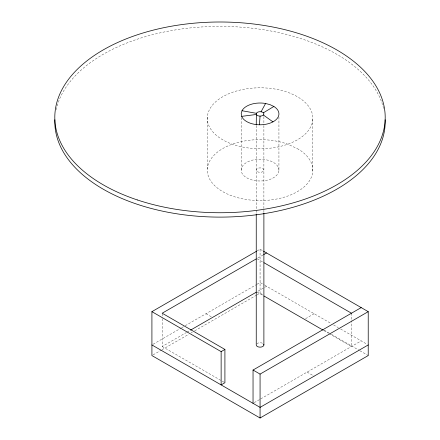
<?xml version="1.0" encoding="UTF-8"?>
<svg xmlns="http://www.w3.org/2000/svg" width="440" height="440" viewBox="0 0 440 440"><rect width="100%" height="100%" fill="white"/><g stroke="black" fill="none" stroke-linecap="round" stroke-linejoin="round"><path stroke-width="0.33" stroke-dasharray="2.2 1.65" d="M257.098 250.927L260.068 249.216L263.016 250.916M263.12 254.942L256.822 258.582L262.774 262.014M153.104 344.256L181.032 328.13M181.627 327.789L184.597 326.073M185.191 325.727L256.504 284.559M257.098 284.213L260.068 282.502L264.198 284.884M162.179 318.654L162.179 346.506L186.445 332.497M187.033 332.156L189.992 330.451M266.558 286.248L256.822 291.868L262.774 295.3M153.104 354.871L161.42 350.07M162.014 349.723L188.755 334.284M191.136 332.915L192.324 332.228M194.7 330.853L256.504 295.174M257.098 294.833L260.068 293.117L263.038 294.833M305.558 318.681L314.144 313.72M254.227 402.639L260.166 399.207M260.761 398.866L361.191 340.885M264.787 285.225L331.199 323.565M333.553 324.923L338.256 327.641M340.61 328.999L367.054 344.267M324.247 330.171L328.999 332.915M331.381 334.284L359.31 350.411M359.904 350.752L368.225 355.559M323.818 330.545L328.52 333.262M329.109 333.603L351.461 346.506L351.461 320.689M205.992 313.72L211.299 316.784M307.115 372.103L314.144 376.161M162.179 346.506L224.912 382.723M351.461 313.22L351.461 320.012M312.807 119.323A52.767 30.465 0 0 1 232.122 144.117A52.767 30.465 0 0 1 235.274 91.377A52.767 30.465 0 0 1 312.807 119.323L312.807 171.149M278.933 117.018L278.933 170.478A18.876 10.896 0 0 1 250.074 179.344A18.876 10.896 0 0 1 251.202 160.479A18.876 10.896 0 0 1 278.933 170.478M263.89 116.644L263.89 124.867M263.89 125.554L263.89 212.614M260.068 249.216L260.068 293.117M256.245 125.554L256.245 213.296M241.208 117.639L241.208 169.725M207.328 117.222L207.328 169.048M162.179 313.902L162.179 315.937M256.757 343.838A3.823 2.206 0 0 1 262.774 343.382M56.15 109.632A165.193 95.37 0 0 1 220 26.373A165.193 95.37 0 0 1 383.851 109.632M298.645 149.314L288.013 144.26A52.767 30.465 0 0 0 207.691 166.403A52.767 30.465 0 0 0 276.397 199.073A52.767 30.465 0 0 0 298.645 149.314M257.362 171.661A3.823 2.206 0 0 0 263.764 170.671A3.823 2.206 0 0 0 259.078 167.97A3.823 2.206 0 0 0 257.362 171.661"/><path stroke-width="0.66" d="M259.419 124.79L260.068 116.111M256.245 124.867L256.377 113.328A3.823 2.206 0 0 1 262.262 112.096A3.823 2.206 0 0 1 262.262 115.709A3.823 2.206 0 0 1 256.377 114.472L241.681 116.358L241.208 113.526L242.017 110.721A18.876 10.896 0 0 1 265.579 103.483L270.061 104.66L273.867 106.469A18.876 10.896 0 0 1 268.934 123.519A18.876 10.896 0 0 1 241.681 116.358M261.058 111.771L265.579 103.483M263.379 112.8L273.867 106.469M263.61 251.257L368.225 311.658L368.225 355.559L260.068 418L151.916 355.559L151.916 311.658L256.504 251.273M256.228 258.923L162.179 313.22L224.912 349.437L224.912 382.723L221.133 384.907L221.133 351.62L151.916 311.658M263.692 254.612L266.558 252.962M190.586 330.11L256.234 292.209M221.133 351.62L224.912 349.437M253.039 403.326L253.039 370.04L361.191 307.599M253.039 370.04L260.068 374.099L368.225 311.658M368.225 344.944L260.068 407.385L151.916 344.944M242.017 110.721L256.377 113.328M263.967 262.702L351.461 313.22M263.962 295.988L323.23 330.204M263.379 115.005L272.943 121.869M256.245 113.9L256.377 114.472M263.89 213.296L263.89 344.944M260.068 374.099L260.068 418M256.245 213.983L256.245 344.944A3.823 2.206 0 0 0 260.568 347.132A3.823 2.206 0 0 0 263.764 344.372M385.154 119.735A165.193 95.37 0 0 1 220 217.113A165.193 95.37 0 0 1 54.846 119.735M137.407 199.964A165.193 95.37 0 0 0 385.193 117.37A165.193 95.37 0 0 0 137.407 34.776A165.193 95.37 0 0 0 137.407 199.964"/></g></svg>
